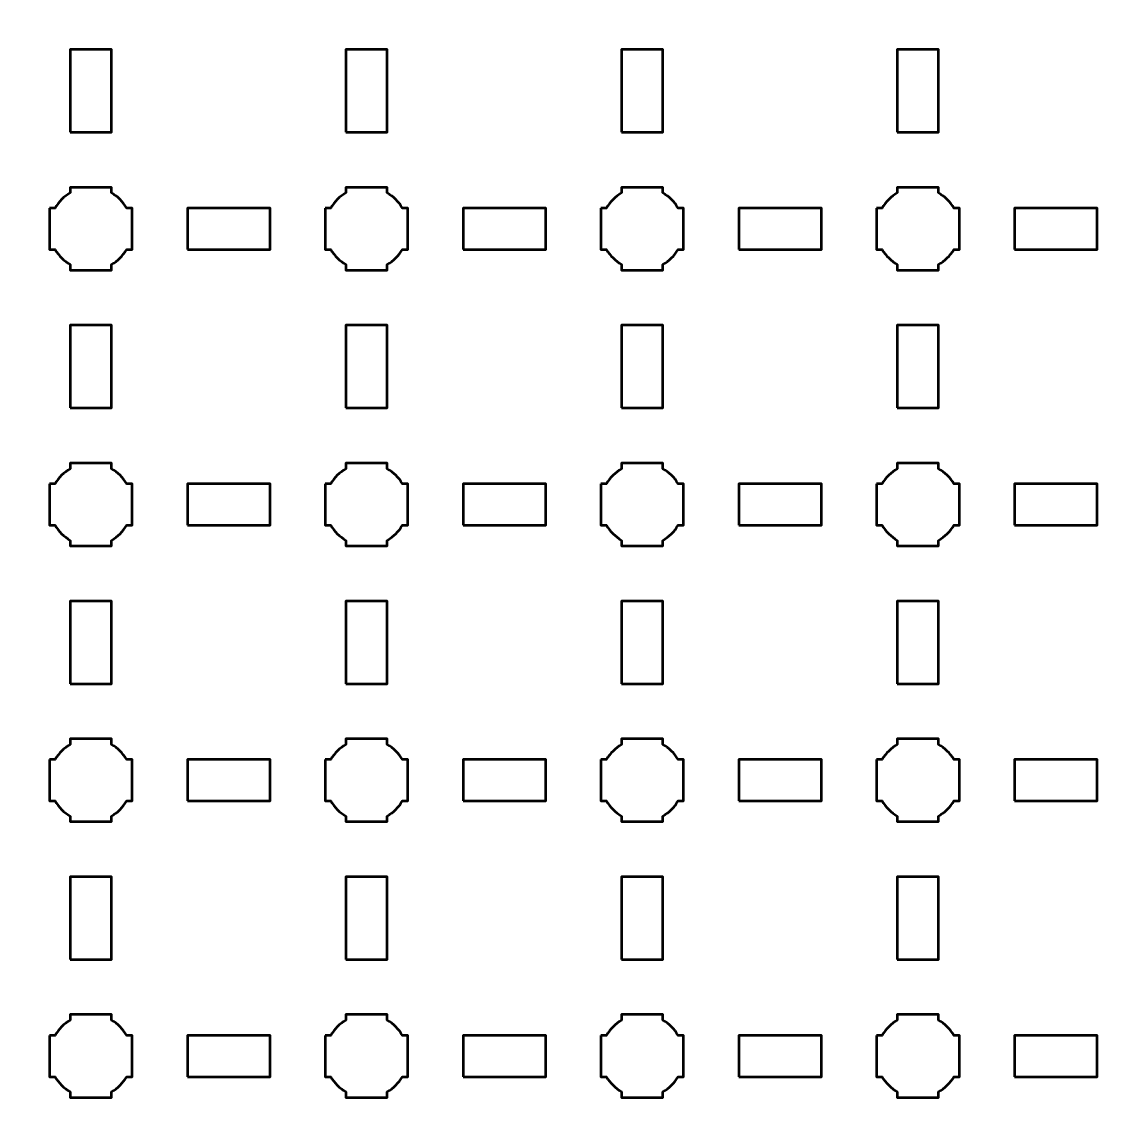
# Model space of a CAD drawing. Header units: centimetres. Extents: x -40.1 to 19.1, y -44.5 to 14.8.
# Drawn here: x 4 to 11.95, y -22.3 to -14.35 of the extents above; entities that cross this region are included whole.
import ezdxf

# ---------------------------------------------------------------- set-up
doc = ezdxf.new("R2010")
doc.units = ezdxf.units.CM
doc.header["$MEASUREMENT"] = 0
doc.layers.add('Layer 1', color=7, linetype='Continuous')

msp = doc.modelspace()

# ---------------------------------------------------------------- linework, layer by layer
at = {"layer": 'Layer 1', "lineweight": 53}
for points in [[(4.35, -15.15), (4.65, -15.15), (4.65, -14.55), (4.35, -14.55), (4.35, -15.15)], [(6.35, -15.15), (6.65, -15.15), (6.65, -14.55), (6.35, -14.55), (6.35, -15.15)], [(8.35, -15.15), (8.65, -15.15), (8.65, -14.55), (8.35, -14.55), (8.35, -15.15)], [(10.35, -15.15), (10.65, -15.15), (10.65, -14.55), (10.35, -14.55), (10.35, -15.15)], [(5.2, -16), (5.8, -16), (5.8, -15.7), (5.2, -15.7), (5.2, -16)], [(7.2, -16), (7.8, -16), (7.8, -15.7), (7.2, -15.7), (7.2, -16)], [(9.2, -16), (9.8, -16), (9.8, -15.7), (9.2, -15.7), (9.2, -16)], [(11.2, -16), (11.8, -16), (11.8, -15.7), (11.2, -15.7), (11.2, -16)], [(4.35, -17.15), (4.65, -17.15), (4.65, -16.55), (4.35, -16.55), (4.35, -17.15)], [(6.35, -17.15), (6.65, -17.15), (6.65, -16.55), (6.35, -16.55), (6.35, -17.15)], [(8.35, -17.15), (8.65, -17.15), (8.65, -16.55), (8.35, -16.55), (8.35, -17.15)], [(10.35, -17.15), (10.65, -17.15), (10.65, -16.55), (10.35, -16.55), (10.35, -17.15)], [(5.2, -18), (5.8, -18), (5.8, -17.7), (5.2, -17.7), (5.2, -18)], [(7.2, -18), (7.8, -18), (7.8, -17.7), (7.2, -17.7), (7.2, -18)], [(9.2, -18), (9.8, -18), (9.8, -17.7), (9.2, -17.7), (9.2, -18)], [(11.2, -18), (11.8, -18), (11.8, -17.7), (11.2, -17.7), (11.2, -18)], [(4.35, -19.15), (4.65, -19.15), (4.65, -18.55), (4.35, -18.55), (4.35, -19.15)], [(6.35, -19.15), (6.65, -19.15), (6.65, -18.55), (6.35, -18.55), (6.35, -19.15)], [(8.35, -19.15), (8.65, -19.15), (8.65, -18.55), (8.35, -18.55), (8.35, -19.15)], [(10.35, -19.15), (10.65, -19.15), (10.65, -18.55), (10.35, -18.55), (10.35, -19.15)], [(5.2, -20), (5.8, -20), (5.8, -19.7), (5.2, -19.7), (5.2, -20)], [(7.2, -20), (7.8, -20), (7.8, -19.7), (7.2, -19.7), (7.2, -20)], [(9.2, -20), (9.8, -20), (9.8, -19.7), (9.2, -19.7), (9.2, -20)], [(11.2, -20), (11.8, -20), (11.8, -19.7), (11.2, -19.7), (11.2, -20)], [(4.35, -21.15), (4.65, -21.15), (4.65, -20.55), (4.35, -20.55), (4.35, -21.15)], [(6.35, -21.15), (6.65, -21.15), (6.65, -20.55), (6.35, -20.55), (6.35, -21.15)], [(8.35, -21.15), (8.65, -21.15), (8.65, -20.55), (8.35, -20.55), (8.35, -21.15)], [(10.35, -21.15), (10.65, -21.15), (10.65, -20.55), (10.35, -20.55), (10.35, -21.15)], [(5.2, -22), (5.8, -22), (5.8, -21.7), (5.2, -21.7), (5.2, -22)], [(7.2, -22), (7.8, -22), (7.8, -21.7), (7.2, -21.7), (7.2, -22)], [(9.2, -22), (9.8, -22), (9.8, -21.7), (9.2, -21.7), (9.2, -22)], [(11.2, -22), (11.8, -22), (11.8, -21.7), (11.2, -21.7), (11.2, -22)]]:
    msp.add_lwpolyline(points, close=True, dxfattribs=at)
for points, knots in [([(-40.15, -44), (-40.15, -44), (-40.15, 14.3), (-40.15, 14.3), (-40.15, 14.3), (-40.15, 14.57609), (-39.92609, 14.8), (-39.65, 14.8), (-39.65, 14.8), (-39.65, 14.8), (18.65, 14.8), (18.65, 14.8), (18.65, 14.8), (18.92609, 14.8), (19.15, 14.57609), (19.15, 14.3), (19.15, 14.3), (19.15, 14.3), (19.15, -44), (19.15, -44), (19.15, -44), (19.15, -44.27609), (18.92609, -44.5), (18.65, -44.5), (18.65, -44.5), (18.65, -44.5), (-39.65, -44.5), (-39.65, -44.5), (-39.65, -44.5), (-39.92609, -44.5), (-40.15, -44.27609), (-40.15, -44)], [0, 0, 0, 0, 0.125, 0.125, 0.125, 0.125, 0.25, 0.25, 0.25, 0.25, 0.375, 0.375, 0.375, 0.375, 0.5, 0.5, 0.5, 0.5, 0.625, 0.625, 0.625, 0.625, 0.75, 0.75, 0.75, 0.75, 0.875, 0.875, 0.875, 0.875, 1, 1, 1, 1]), ([(4.2, -15.7), (4.2, -15.7), (4.24015, -15.7), (4.24015, -15.7), (4.24015, -15.7), (4.2665, -15.65447), (4.30447, -15.6165), (4.35, -15.59015), (4.35, -15.59015), (4.35, -15.59015), (4.35, -15.55), (4.35, -15.55), (4.35, -15.55), (4.35, -15.55), (4.5, -15.55), (4.5, -15.55), (4.5, -15.55), (4.5, -15.55), (4.65, -15.55), (4.65, -15.55), (4.65, -15.55), (4.65, -15.55), (4.65, -15.59015), (4.65, -15.59015), (4.65, -15.59015), (4.69553, -15.6165), (4.7335, -15.65447), (4.75985, -15.7), (4.75985, -15.7), (4.75985, -15.7), (4.8, -15.7), (4.8, -15.7), (4.8, -15.7), (4.8, -15.7), (4.8, -15.85), (4.8, -15.85), (4.8, -15.85), (4.8, -15.85), (4.8, -16), (4.8, -16), (4.8, -16), (4.8, -16), (4.75985, -16), (4.75985, -16), (4.75985, -16), (4.7335, -16.04553), (4.69553, -16.0835), (4.65, -16.10985), (4.65, -16.10985), (4.65, -16.10985), (4.65, -16.15), (4.65, -16.15), (4.65, -16.15), (4.65, -16.15), (4.5, -16.15), (4.5, -16.15), (4.5, -16.15), (4.5, -16.15), (4.35, -16.15), (4.35, -16.15), (4.35, -16.15), (4.35, -16.15), (4.35, -16.10985), (4.35, -16.10985), (4.35, -16.10985), (4.30447, -16.0835), (4.2665, -16.04553), (4.24015, -16), (4.24015, -16), (4.24015, -16), (4.2, -16), (4.2, -16), (4.2, -16), (4.2, -16), (4.2, -15.85), (4.2, -15.85), (4.2, -15.85), (4.2, -15.85), (4.2, -15.7), (4.2, -15.7)], [0, 0, 0, 0, 0.05, 0.05, 0.05, 0.05, 0.1, 0.1, 0.1, 0.1, 0.15, 0.15, 0.15, 0.15, 0.2, 0.2, 0.2, 0.2, 0.25, 0.25, 0.25, 0.25, 0.3, 0.3, 0.3, 0.3, 0.35, 0.35, 0.35, 0.35, 0.4, 0.4, 0.4, 0.4, 0.45, 0.45, 0.45, 0.45, 0.5, 0.5, 0.5, 0.5, 0.55, 0.55, 0.55, 0.55, 0.6, 0.6, 0.6, 0.6, 0.65, 0.65, 0.65, 0.65, 0.7, 0.7, 0.7, 0.7, 0.75, 0.75, 0.75, 0.75, 0.8, 0.8, 0.8, 0.8, 0.85, 0.85, 0.85, 0.85, 0.9, 0.9, 0.9, 0.9, 0.95, 0.95, 0.95, 0.95, 1, 1, 1, 1]), ([(6.2, -15.7), (6.2, -15.7), (6.24015, -15.7), (6.24015, -15.7), (6.24015, -15.7), (6.2665, -15.65447), (6.30447, -15.6165), (6.35, -15.59015), (6.35, -15.59015), (6.35, -15.59015), (6.35, -15.55), (6.35, -15.55), (6.35, -15.55), (6.35, -15.55), (6.5, -15.55), (6.5, -15.55), (6.5, -15.55), (6.5, -15.55), (6.65, -15.55), (6.65, -15.55), (6.65, -15.55), (6.65, -15.55), (6.65, -15.59015), (6.65, -15.59015), (6.65, -15.59015), (6.69553, -15.6165), (6.7335, -15.65447), (6.75985, -15.7), (6.75985, -15.7), (6.75985, -15.7), (6.8, -15.7), (6.8, -15.7), (6.8, -15.7), (6.8, -15.7), (6.8, -15.85), (6.8, -15.85), (6.8, -15.85), (6.8, -15.85), (6.8, -16), (6.8, -16), (6.8, -16), (6.8, -16), (6.75985, -16), (6.75985, -16), (6.75985, -16), (6.7335, -16.04553), (6.69553, -16.0835), (6.65, -16.10985), (6.65, -16.10985), (6.65, -16.10985), (6.65, -16.15), (6.65, -16.15), (6.65, -16.15), (6.65, -16.15), (6.5, -16.15), (6.5, -16.15), (6.5, -16.15), (6.5, -16.15), (6.35, -16.15), (6.35, -16.15), (6.35, -16.15), (6.35, -16.15), (6.35, -16.10985), (6.35, -16.10985), (6.35, -16.10985), (6.30447, -16.0835), (6.2665, -16.04553), (6.24015, -16), (6.24015, -16), (6.24015, -16), (6.2, -16), (6.2, -16), (6.2, -16), (6.2, -16), (6.2, -15.85), (6.2, -15.85), (6.2, -15.85), (6.2, -15.85), (6.2, -15.7), (6.2, -15.7)], [0, 0, 0, 0, 0.05, 0.05, 0.05, 0.05, 0.1, 0.1, 0.1, 0.1, 0.15, 0.15, 0.15, 0.15, 0.2, 0.2, 0.2, 0.2, 0.25, 0.25, 0.25, 0.25, 0.3, 0.3, 0.3, 0.3, 0.35, 0.35, 0.35, 0.35, 0.4, 0.4, 0.4, 0.4, 0.45, 0.45, 0.45, 0.45, 0.5, 0.5, 0.5, 0.5, 0.55, 0.55, 0.55, 0.55, 0.6, 0.6, 0.6, 0.6, 0.65, 0.65, 0.65, 0.65, 0.7, 0.7, 0.7, 0.7, 0.75, 0.75, 0.75, 0.75, 0.8, 0.8, 0.8, 0.8, 0.85, 0.85, 0.85, 0.85, 0.9, 0.9, 0.9, 0.9, 0.95, 0.95, 0.95, 0.95, 1, 1, 1, 1]), ([(8.2, -15.7), (8.2, -15.7), (8.24015, -15.7), (8.24015, -15.7), (8.24015, -15.7), (8.2665, -15.65447), (8.30447, -15.6165), (8.35, -15.59015), (8.35, -15.59015), (8.35, -15.59015), (8.35, -15.55), (8.35, -15.55), (8.35, -15.55), (8.35, -15.55), (8.5, -15.55), (8.5, -15.55), (8.5, -15.55), (8.5, -15.55), (8.65, -15.55), (8.65, -15.55), (8.65, -15.55), (8.65, -15.55), (8.65, -15.59015), (8.65, -15.59015), (8.65, -15.59015), (8.69553, -15.6165), (8.7335, -15.65447), (8.75985, -15.7), (8.75985, -15.7), (8.75985, -15.7), (8.8, -15.7), (8.8, -15.7), (8.8, -15.7), (8.8, -15.7), (8.8, -15.85), (8.8, -15.85), (8.8, -15.85), (8.8, -15.85), (8.8, -16), (8.8, -16), (8.8, -16), (8.8, -16), (8.75985, -16), (8.75985, -16), (8.75985, -16), (8.7335, -16.04553), (8.69553, -16.0835), (8.65, -16.10985), (8.65, -16.10985), (8.65, -16.10985), (8.65, -16.15), (8.65, -16.15), (8.65, -16.15), (8.65, -16.15), (8.5, -16.15), (8.5, -16.15), (8.5, -16.15), (8.5, -16.15), (8.35, -16.15), (8.35, -16.15), (8.35, -16.15), (8.35, -16.15), (8.35, -16.10985), (8.35, -16.10985), (8.35, -16.10985), (8.30447, -16.0835), (8.2665, -16.04553), (8.24015, -16), (8.24015, -16), (8.24015, -16), (8.2, -16), (8.2, -16), (8.2, -16), (8.2, -16), (8.2, -15.85), (8.2, -15.85), (8.2, -15.85), (8.2, -15.85), (8.2, -15.7), (8.2, -15.7)], [0, 0, 0, 0, 0.05, 0.05, 0.05, 0.05, 0.1, 0.1, 0.1, 0.1, 0.15, 0.15, 0.15, 0.15, 0.2, 0.2, 0.2, 0.2, 0.25, 0.25, 0.25, 0.25, 0.3, 0.3, 0.3, 0.3, 0.35, 0.35, 0.35, 0.35, 0.4, 0.4, 0.4, 0.4, 0.45, 0.45, 0.45, 0.45, 0.5, 0.5, 0.5, 0.5, 0.55, 0.55, 0.55, 0.55, 0.6, 0.6, 0.6, 0.6, 0.65, 0.65, 0.65, 0.65, 0.7, 0.7, 0.7, 0.7, 0.75, 0.75, 0.75, 0.75, 0.8, 0.8, 0.8, 0.8, 0.85, 0.85, 0.85, 0.85, 0.9, 0.9, 0.9, 0.9, 0.95, 0.95, 0.95, 0.95, 1, 1, 1, 1]), ([(10.2, -15.7), (10.2, -15.7), (10.24015, -15.7), (10.24015, -15.7), (10.24015, -15.7), (10.2665, -15.65447), (10.30447, -15.6165), (10.35, -15.59015), (10.35, -15.59015), (10.35, -15.59015), (10.35, -15.55), (10.35, -15.55), (10.35, -15.55), (10.35, -15.55), (10.5, -15.55), (10.5, -15.55), (10.5, -15.55), (10.5, -15.55), (10.65, -15.55), (10.65, -15.55), (10.65, -15.55), (10.65, -15.55), (10.65, -15.59015), (10.65, -15.59015), (10.65, -15.59015), (10.69553, -15.6165), (10.7335, -15.65447), (10.75985, -15.7), (10.75985, -15.7), (10.75985, -15.7), (10.8, -15.7), (10.8, -15.7), (10.8, -15.7), (10.8, -15.7), (10.8, -15.85), (10.8, -15.85), (10.8, -15.85), (10.8, -15.85), (10.8, -16), (10.8, -16), (10.8, -16), (10.8, -16), (10.75985, -16), (10.75985, -16), (10.75985, -16), (10.7335, -16.04553), (10.69553, -16.0835), (10.65, -16.10985), (10.65, -16.10985), (10.65, -16.10985), (10.65, -16.15), (10.65, -16.15), (10.65, -16.15), (10.65, -16.15), (10.5, -16.15), (10.5, -16.15), (10.5, -16.15), (10.5, -16.15), (10.35, -16.15), (10.35, -16.15), (10.35, -16.15), (10.35, -16.15), (10.35, -16.10985), (10.35, -16.10985), (10.35, -16.10985), (10.30447, -16.0835), (10.2665, -16.04553), (10.24015, -16), (10.24015, -16), (10.24015, -16), (10.2, -16), (10.2, -16), (10.2, -16), (10.2, -16), (10.2, -15.85), (10.2, -15.85), (10.2, -15.85), (10.2, -15.85), (10.2, -15.7), (10.2, -15.7)], [0, 0, 0, 0, 0.05, 0.05, 0.05, 0.05, 0.1, 0.1, 0.1, 0.1, 0.15, 0.15, 0.15, 0.15, 0.2, 0.2, 0.2, 0.2, 0.25, 0.25, 0.25, 0.25, 0.3, 0.3, 0.3, 0.3, 0.35, 0.35, 0.35, 0.35, 0.4, 0.4, 0.4, 0.4, 0.45, 0.45, 0.45, 0.45, 0.5, 0.5, 0.5, 0.5, 0.55, 0.55, 0.55, 0.55, 0.6, 0.6, 0.6, 0.6, 0.65, 0.65, 0.65, 0.65, 0.7, 0.7, 0.7, 0.7, 0.75, 0.75, 0.75, 0.75, 0.8, 0.8, 0.8, 0.8, 0.85, 0.85, 0.85, 0.85, 0.9, 0.9, 0.9, 0.9, 0.95, 0.95, 0.95, 0.95, 1, 1, 1, 1]), ([(4.2, -17.7), (4.2, -17.7), (4.24015, -17.7), (4.24015, -17.7), (4.24015, -17.7), (4.2665, -17.65447), (4.30447, -17.6165), (4.35, -17.59015), (4.35, -17.59015), (4.35, -17.59015), (4.35, -17.55), (4.35, -17.55), (4.35, -17.55), (4.35, -17.55), (4.5, -17.55), (4.5, -17.55), (4.5, -17.55), (4.5, -17.55), (4.65, -17.55), (4.65, -17.55), (4.65, -17.55), (4.65, -17.55), (4.65, -17.59015), (4.65, -17.59015), (4.65, -17.59015), (4.69553, -17.6165), (4.7335, -17.65447), (4.75985, -17.7), (4.75985, -17.7), (4.75985, -17.7), (4.8, -17.7), (4.8, -17.7), (4.8, -17.7), (4.8, -17.7), (4.8, -17.85), (4.8, -17.85), (4.8, -17.85), (4.8, -17.85), (4.8, -18), (4.8, -18), (4.8, -18), (4.8, -18), (4.75985, -18), (4.75985, -18), (4.75985, -18), (4.7335, -18.04553), (4.69553, -18.0835), (4.65, -18.10985), (4.65, -18.10985), (4.65, -18.10985), (4.65, -18.15), (4.65, -18.15), (4.65, -18.15), (4.65, -18.15), (4.5, -18.15), (4.5, -18.15), (4.5, -18.15), (4.5, -18.15), (4.35, -18.15), (4.35, -18.15), (4.35, -18.15), (4.35, -18.15), (4.35, -18.10985), (4.35, -18.10985), (4.35, -18.10985), (4.30447, -18.0835), (4.2665, -18.04553), (4.24015, -18), (4.24015, -18), (4.24015, -18), (4.2, -18), (4.2, -18), (4.2, -18), (4.2, -18), (4.2, -17.85), (4.2, -17.85), (4.2, -17.85), (4.2, -17.85), (4.2, -17.7), (4.2, -17.7)], [0, 0, 0, 0, 0.05, 0.05, 0.05, 0.05, 0.1, 0.1, 0.1, 0.1, 0.15, 0.15, 0.15, 0.15, 0.2, 0.2, 0.2, 0.2, 0.25, 0.25, 0.25, 0.25, 0.3, 0.3, 0.3, 0.3, 0.35, 0.35, 0.35, 0.35, 0.4, 0.4, 0.4, 0.4, 0.45, 0.45, 0.45, 0.45, 0.5, 0.5, 0.5, 0.5, 0.55, 0.55, 0.55, 0.55, 0.6, 0.6, 0.6, 0.6, 0.65, 0.65, 0.65, 0.65, 0.7, 0.7, 0.7, 0.7, 0.75, 0.75, 0.75, 0.75, 0.8, 0.8, 0.8, 0.8, 0.85, 0.85, 0.85, 0.85, 0.9, 0.9, 0.9, 0.9, 0.95, 0.95, 0.95, 0.95, 1, 1, 1, 1]), ([(6.2, -17.7), (6.2, -17.7), (6.24015, -17.7), (6.24015, -17.7), (6.24015, -17.7), (6.2665, -17.65447), (6.30447, -17.6165), (6.35, -17.59015), (6.35, -17.59015), (6.35, -17.59015), (6.35, -17.55), (6.35, -17.55), (6.35, -17.55), (6.35, -17.55), (6.5, -17.55), (6.5, -17.55), (6.5, -17.55), (6.5, -17.55), (6.65, -17.55), (6.65, -17.55), (6.65, -17.55), (6.65, -17.55), (6.65, -17.59015), (6.65, -17.59015), (6.65, -17.59015), (6.69553, -17.6165), (6.7335, -17.65447), (6.75985, -17.7), (6.75985, -17.7), (6.75985, -17.7), (6.8, -17.7), (6.8, -17.7), (6.8, -17.7), (6.8, -17.7), (6.8, -17.85), (6.8, -17.85), (6.8, -17.85), (6.8, -17.85), (6.8, -18), (6.8, -18), (6.8, -18), (6.8, -18), (6.75985, -18), (6.75985, -18), (6.75985, -18), (6.7335, -18.04553), (6.69553, -18.0835), (6.65, -18.10985), (6.65, -18.10985), (6.65, -18.10985), (6.65, -18.15), (6.65, -18.15), (6.65, -18.15), (6.65, -18.15), (6.5, -18.15), (6.5, -18.15), (6.5, -18.15), (6.5, -18.15), (6.35, -18.15), (6.35, -18.15), (6.35, -18.15), (6.35, -18.15), (6.35, -18.10985), (6.35, -18.10985), (6.35, -18.10985), (6.30447, -18.0835), (6.2665, -18.04553), (6.24015, -18), (6.24015, -18), (6.24015, -18), (6.2, -18), (6.2, -18), (6.2, -18), (6.2, -18), (6.2, -17.85), (6.2, -17.85), (6.2, -17.85), (6.2, -17.85), (6.2, -17.7), (6.2, -17.7)], [0, 0, 0, 0, 0.05, 0.05, 0.05, 0.05, 0.1, 0.1, 0.1, 0.1, 0.15, 0.15, 0.15, 0.15, 0.2, 0.2, 0.2, 0.2, 0.25, 0.25, 0.25, 0.25, 0.3, 0.3, 0.3, 0.3, 0.35, 0.35, 0.35, 0.35, 0.4, 0.4, 0.4, 0.4, 0.45, 0.45, 0.45, 0.45, 0.5, 0.5, 0.5, 0.5, 0.55, 0.55, 0.55, 0.55, 0.6, 0.6, 0.6, 0.6, 0.65, 0.65, 0.65, 0.65, 0.7, 0.7, 0.7, 0.7, 0.75, 0.75, 0.75, 0.75, 0.8, 0.8, 0.8, 0.8, 0.85, 0.85, 0.85, 0.85, 0.9, 0.9, 0.9, 0.9, 0.95, 0.95, 0.95, 0.95, 1, 1, 1, 1]), ([(8.2, -17.7), (8.2, -17.7), (8.24015, -17.7), (8.24015, -17.7), (8.24015, -17.7), (8.2665, -17.65447), (8.30447, -17.6165), (8.35, -17.59015), (8.35, -17.59015), (8.35, -17.59015), (8.35, -17.55), (8.35, -17.55), (8.35, -17.55), (8.35, -17.55), (8.5, -17.55), (8.5, -17.55), (8.5, -17.55), (8.5, -17.55), (8.65, -17.55), (8.65, -17.55), (8.65, -17.55), (8.65, -17.55), (8.65, -17.59015), (8.65, -17.59015), (8.65, -17.59015), (8.69553, -17.6165), (8.7335, -17.65447), (8.75985, -17.7), (8.75985, -17.7), (8.75985, -17.7), (8.8, -17.7), (8.8, -17.7), (8.8, -17.7), (8.8, -17.7), (8.8, -17.85), (8.8, -17.85), (8.8, -17.85), (8.8, -17.85), (8.8, -18), (8.8, -18), (8.8, -18), (8.8, -18), (8.75985, -18), (8.75985, -18), (8.75985, -18), (8.7335, -18.04553), (8.69553, -18.0835), (8.65, -18.10985), (8.65, -18.10985), (8.65, -18.10985), (8.65, -18.15), (8.65, -18.15), (8.65, -18.15), (8.65, -18.15), (8.5, -18.15), (8.5, -18.15), (8.5, -18.15), (8.5, -18.15), (8.35, -18.15), (8.35, -18.15), (8.35, -18.15), (8.35, -18.15), (8.35, -18.10985), (8.35, -18.10985), (8.35, -18.10985), (8.30447, -18.0835), (8.2665, -18.04553), (8.24015, -18), (8.24015, -18), (8.24015, -18), (8.2, -18), (8.2, -18), (8.2, -18), (8.2, -18), (8.2, -17.85), (8.2, -17.85), (8.2, -17.85), (8.2, -17.85), (8.2, -17.7), (8.2, -17.7)], [0, 0, 0, 0, 0.05, 0.05, 0.05, 0.05, 0.1, 0.1, 0.1, 0.1, 0.15, 0.15, 0.15, 0.15, 0.2, 0.2, 0.2, 0.2, 0.25, 0.25, 0.25, 0.25, 0.3, 0.3, 0.3, 0.3, 0.35, 0.35, 0.35, 0.35, 0.4, 0.4, 0.4, 0.4, 0.45, 0.45, 0.45, 0.45, 0.5, 0.5, 0.5, 0.5, 0.55, 0.55, 0.55, 0.55, 0.6, 0.6, 0.6, 0.6, 0.65, 0.65, 0.65, 0.65, 0.7, 0.7, 0.7, 0.7, 0.75, 0.75, 0.75, 0.75, 0.8, 0.8, 0.8, 0.8, 0.85, 0.85, 0.85, 0.85, 0.9, 0.9, 0.9, 0.9, 0.95, 0.95, 0.95, 0.95, 1, 1, 1, 1]), ([(10.2, -17.7), (10.2, -17.7), (10.24015, -17.7), (10.24015, -17.7), (10.24015, -17.7), (10.2665, -17.65447), (10.30447, -17.6165), (10.35, -17.59015), (10.35, -17.59015), (10.35, -17.59015), (10.35, -17.55), (10.35, -17.55), (10.35, -17.55), (10.35, -17.55), (10.5, -17.55), (10.5, -17.55), (10.5, -17.55), (10.5, -17.55), (10.65, -17.55), (10.65, -17.55), (10.65, -17.55), (10.65, -17.55), (10.65, -17.59015), (10.65, -17.59015), (10.65, -17.59015), (10.69553, -17.6165), (10.7335, -17.65447), (10.75985, -17.7), (10.75985, -17.7), (10.75985, -17.7), (10.8, -17.7), (10.8, -17.7), (10.8, -17.7), (10.8, -17.7), (10.8, -17.85), (10.8, -17.85), (10.8, -17.85), (10.8, -17.85), (10.8, -18), (10.8, -18), (10.8, -18), (10.8, -18), (10.75985, -18), (10.75985, -18), (10.75985, -18), (10.7335, -18.04553), (10.69553, -18.0835), (10.65, -18.10985), (10.65, -18.10985), (10.65, -18.10985), (10.65, -18.15), (10.65, -18.15), (10.65, -18.15), (10.65, -18.15), (10.5, -18.15), (10.5, -18.15), (10.5, -18.15), (10.5, -18.15), (10.35, -18.15), (10.35, -18.15), (10.35, -18.15), (10.35, -18.15), (10.35, -18.10985), (10.35, -18.10985), (10.35, -18.10985), (10.30447, -18.0835), (10.2665, -18.04553), (10.24015, -18), (10.24015, -18), (10.24015, -18), (10.2, -18), (10.2, -18), (10.2, -18), (10.2, -18), (10.2, -17.85), (10.2, -17.85), (10.2, -17.85), (10.2, -17.85), (10.2, -17.7), (10.2, -17.7)], [0, 0, 0, 0, 0.05, 0.05, 0.05, 0.05, 0.1, 0.1, 0.1, 0.1, 0.15, 0.15, 0.15, 0.15, 0.2, 0.2, 0.2, 0.2, 0.25, 0.25, 0.25, 0.25, 0.3, 0.3, 0.3, 0.3, 0.35, 0.35, 0.35, 0.35, 0.4, 0.4, 0.4, 0.4, 0.45, 0.45, 0.45, 0.45, 0.5, 0.5, 0.5, 0.5, 0.55, 0.55, 0.55, 0.55, 0.6, 0.6, 0.6, 0.6, 0.65, 0.65, 0.65, 0.65, 0.7, 0.7, 0.7, 0.7, 0.75, 0.75, 0.75, 0.75, 0.8, 0.8, 0.8, 0.8, 0.85, 0.85, 0.85, 0.85, 0.9, 0.9, 0.9, 0.9, 0.95, 0.95, 0.95, 0.95, 1, 1, 1, 1]), ([(4.2, -19.7), (4.2, -19.7), (4.24015, -19.7), (4.24015, -19.7), (4.24015, -19.7), (4.2665, -19.65447), (4.30447, -19.6165), (4.35, -19.59015), (4.35, -19.59015), (4.35, -19.59015), (4.35, -19.55), (4.35, -19.55), (4.35, -19.55), (4.35, -19.55), (4.5, -19.55), (4.5, -19.55), (4.5, -19.55), (4.5, -19.55), (4.65, -19.55), (4.65, -19.55), (4.65, -19.55), (4.65, -19.55), (4.65, -19.59015), (4.65, -19.59015), (4.65, -19.59015), (4.69553, -19.6165), (4.7335, -19.65447), (4.75985, -19.7), (4.75985, -19.7), (4.75985, -19.7), (4.8, -19.7), (4.8, -19.7), (4.8, -19.7), (4.8, -19.7), (4.8, -19.85), (4.8, -19.85), (4.8, -19.85), (4.8, -19.85), (4.8, -20), (4.8, -20), (4.8, -20), (4.8, -20), (4.75985, -20), (4.75985, -20), (4.75985, -20), (4.7335, -20.04553), (4.69553, -20.0835), (4.65, -20.10985), (4.65, -20.10985), (4.65, -20.10985), (4.65, -20.15), (4.65, -20.15), (4.65, -20.15), (4.65, -20.15), (4.5, -20.15), (4.5, -20.15), (4.5, -20.15), (4.5, -20.15), (4.35, -20.15), (4.35, -20.15), (4.35, -20.15), (4.35, -20.15), (4.35, -20.10985), (4.35, -20.10985), (4.35, -20.10985), (4.30447, -20.0835), (4.2665, -20.04553), (4.24015, -20), (4.24015, -20), (4.24015, -20), (4.2, -20), (4.2, -20), (4.2, -20), (4.2, -20), (4.2, -19.85), (4.2, -19.85), (4.2, -19.85), (4.2, -19.85), (4.2, -19.7), (4.2, -19.7)], [0, 0, 0, 0, 0.05, 0.05, 0.05, 0.05, 0.1, 0.1, 0.1, 0.1, 0.15, 0.15, 0.15, 0.15, 0.2, 0.2, 0.2, 0.2, 0.25, 0.25, 0.25, 0.25, 0.3, 0.3, 0.3, 0.3, 0.35, 0.35, 0.35, 0.35, 0.4, 0.4, 0.4, 0.4, 0.45, 0.45, 0.45, 0.45, 0.5, 0.5, 0.5, 0.5, 0.55, 0.55, 0.55, 0.55, 0.6, 0.6, 0.6, 0.6, 0.65, 0.65, 0.65, 0.65, 0.7, 0.7, 0.7, 0.7, 0.75, 0.75, 0.75, 0.75, 0.8, 0.8, 0.8, 0.8, 0.85, 0.85, 0.85, 0.85, 0.9, 0.9, 0.9, 0.9, 0.95, 0.95, 0.95, 0.95, 1, 1, 1, 1]), ([(6.2, -19.7), (6.2, -19.7), (6.24015, -19.7), (6.24015, -19.7), (6.24015, -19.7), (6.2665, -19.65447), (6.30447, -19.6165), (6.35, -19.59015), (6.35, -19.59015), (6.35, -19.59015), (6.35, -19.55), (6.35, -19.55), (6.35, -19.55), (6.35, -19.55), (6.5, -19.55), (6.5, -19.55), (6.5, -19.55), (6.5, -19.55), (6.65, -19.55), (6.65, -19.55), (6.65, -19.55), (6.65, -19.55), (6.65, -19.59015), (6.65, -19.59015), (6.65, -19.59015), (6.69553, -19.6165), (6.7335, -19.65447), (6.75985, -19.7), (6.75985, -19.7), (6.75985, -19.7), (6.8, -19.7), (6.8, -19.7), (6.8, -19.7), (6.8, -19.7), (6.8, -19.85), (6.8, -19.85), (6.8, -19.85), (6.8, -19.85), (6.8, -20), (6.8, -20), (6.8, -20), (6.8, -20), (6.75985, -20), (6.75985, -20), (6.75985, -20), (6.7335, -20.04553), (6.69553, -20.0835), (6.65, -20.10985), (6.65, -20.10985), (6.65, -20.10985), (6.65, -20.15), (6.65, -20.15), (6.65, -20.15), (6.65, -20.15), (6.5, -20.15), (6.5, -20.15), (6.5, -20.15), (6.5, -20.15), (6.35, -20.15), (6.35, -20.15), (6.35, -20.15), (6.35, -20.15), (6.35, -20.10985), (6.35, -20.10985), (6.35, -20.10985), (6.30447, -20.0835), (6.2665, -20.04553), (6.24015, -20), (6.24015, -20), (6.24015, -20), (6.2, -20), (6.2, -20), (6.2, -20), (6.2, -20), (6.2, -19.85), (6.2, -19.85), (6.2, -19.85), (6.2, -19.85), (6.2, -19.7), (6.2, -19.7)], [0, 0, 0, 0, 0.05, 0.05, 0.05, 0.05, 0.1, 0.1, 0.1, 0.1, 0.15, 0.15, 0.15, 0.15, 0.2, 0.2, 0.2, 0.2, 0.25, 0.25, 0.25, 0.25, 0.3, 0.3, 0.3, 0.3, 0.35, 0.35, 0.35, 0.35, 0.4, 0.4, 0.4, 0.4, 0.45, 0.45, 0.45, 0.45, 0.5, 0.5, 0.5, 0.5, 0.55, 0.55, 0.55, 0.55, 0.6, 0.6, 0.6, 0.6, 0.65, 0.65, 0.65, 0.65, 0.7, 0.7, 0.7, 0.7, 0.75, 0.75, 0.75, 0.75, 0.8, 0.8, 0.8, 0.8, 0.85, 0.85, 0.85, 0.85, 0.9, 0.9, 0.9, 0.9, 0.95, 0.95, 0.95, 0.95, 1, 1, 1, 1]), ([(8.2, -19.7), (8.2, -19.7), (8.24015, -19.7), (8.24015, -19.7), (8.24015, -19.7), (8.2665, -19.65447), (8.30447, -19.6165), (8.35, -19.59015), (8.35, -19.59015), (8.35, -19.59015), (8.35, -19.55), (8.35, -19.55), (8.35, -19.55), (8.35, -19.55), (8.5, -19.55), (8.5, -19.55), (8.5, -19.55), (8.5, -19.55), (8.65, -19.55), (8.65, -19.55), (8.65, -19.55), (8.65, -19.55), (8.65, -19.59015), (8.65, -19.59015), (8.65, -19.59015), (8.69553, -19.6165), (8.7335, -19.65447), (8.75985, -19.7), (8.75985, -19.7), (8.75985, -19.7), (8.8, -19.7), (8.8, -19.7), (8.8, -19.7), (8.8, -19.7), (8.8, -19.85), (8.8, -19.85), (8.8, -19.85), (8.8, -19.85), (8.8, -20), (8.8, -20), (8.8, -20), (8.8, -20), (8.75985, -20), (8.75985, -20), (8.75985, -20), (8.7335, -20.04553), (8.69553, -20.0835), (8.65, -20.10985), (8.65, -20.10985), (8.65, -20.10985), (8.65, -20.15), (8.65, -20.15), (8.65, -20.15), (8.65, -20.15), (8.5, -20.15), (8.5, -20.15), (8.5, -20.15), (8.5, -20.15), (8.35, -20.15), (8.35, -20.15), (8.35, -20.15), (8.35, -20.15), (8.35, -20.10985), (8.35, -20.10985), (8.35, -20.10985), (8.30447, -20.0835), (8.2665, -20.04553), (8.24015, -20), (8.24015, -20), (8.24015, -20), (8.2, -20), (8.2, -20), (8.2, -20), (8.2, -20), (8.2, -19.85), (8.2, -19.85), (8.2, -19.85), (8.2, -19.85), (8.2, -19.7), (8.2, -19.7)], [0, 0, 0, 0, 0.05, 0.05, 0.05, 0.05, 0.1, 0.1, 0.1, 0.1, 0.15, 0.15, 0.15, 0.15, 0.2, 0.2, 0.2, 0.2, 0.25, 0.25, 0.25, 0.25, 0.3, 0.3, 0.3, 0.3, 0.35, 0.35, 0.35, 0.35, 0.4, 0.4, 0.4, 0.4, 0.45, 0.45, 0.45, 0.45, 0.5, 0.5, 0.5, 0.5, 0.55, 0.55, 0.55, 0.55, 0.6, 0.6, 0.6, 0.6, 0.65, 0.65, 0.65, 0.65, 0.7, 0.7, 0.7, 0.7, 0.75, 0.75, 0.75, 0.75, 0.8, 0.8, 0.8, 0.8, 0.85, 0.85, 0.85, 0.85, 0.9, 0.9, 0.9, 0.9, 0.95, 0.95, 0.95, 0.95, 1, 1, 1, 1]), ([(10.2, -19.7), (10.2, -19.7), (10.24015, -19.7), (10.24015, -19.7), (10.24015, -19.7), (10.2665, -19.65447), (10.30447, -19.6165), (10.35, -19.59015), (10.35, -19.59015), (10.35, -19.59015), (10.35, -19.55), (10.35, -19.55), (10.35, -19.55), (10.35, -19.55), (10.5, -19.55), (10.5, -19.55), (10.5, -19.55), (10.5, -19.55), (10.65, -19.55), (10.65, -19.55), (10.65, -19.55), (10.65, -19.55), (10.65, -19.59015), (10.65, -19.59015), (10.65, -19.59015), (10.69553, -19.6165), (10.7335, -19.65447), (10.75985, -19.7), (10.75985, -19.7), (10.75985, -19.7), (10.8, -19.7), (10.8, -19.7), (10.8, -19.7), (10.8, -19.7), (10.8, -19.85), (10.8, -19.85), (10.8, -19.85), (10.8, -19.85), (10.8, -20), (10.8, -20), (10.8, -20), (10.8, -20), (10.75985, -20), (10.75985, -20), (10.75985, -20), (10.7335, -20.04553), (10.69553, -20.0835), (10.65, -20.10985), (10.65, -20.10985), (10.65, -20.10985), (10.65, -20.15), (10.65, -20.15), (10.65, -20.15), (10.65, -20.15), (10.5, -20.15), (10.5, -20.15), (10.5, -20.15), (10.5, -20.15), (10.35, -20.15), (10.35, -20.15), (10.35, -20.15), (10.35, -20.15), (10.35, -20.10985), (10.35, -20.10985), (10.35, -20.10985), (10.30447, -20.0835), (10.2665, -20.04553), (10.24015, -20), (10.24015, -20), (10.24015, -20), (10.2, -20), (10.2, -20), (10.2, -20), (10.2, -20), (10.2, -19.85), (10.2, -19.85), (10.2, -19.85), (10.2, -19.85), (10.2, -19.7), (10.2, -19.7)], [0, 0, 0, 0, 0.05, 0.05, 0.05, 0.05, 0.1, 0.1, 0.1, 0.1, 0.15, 0.15, 0.15, 0.15, 0.2, 0.2, 0.2, 0.2, 0.25, 0.25, 0.25, 0.25, 0.3, 0.3, 0.3, 0.3, 0.35, 0.35, 0.35, 0.35, 0.4, 0.4, 0.4, 0.4, 0.45, 0.45, 0.45, 0.45, 0.5, 0.5, 0.5, 0.5, 0.55, 0.55, 0.55, 0.55, 0.6, 0.6, 0.6, 0.6, 0.65, 0.65, 0.65, 0.65, 0.7, 0.7, 0.7, 0.7, 0.75, 0.75, 0.75, 0.75, 0.8, 0.8, 0.8, 0.8, 0.85, 0.85, 0.85, 0.85, 0.9, 0.9, 0.9, 0.9, 0.95, 0.95, 0.95, 0.95, 1, 1, 1, 1]), ([(4.2, -21.7), (4.2, -21.7), (4.24015, -21.7), (4.24015, -21.7), (4.24015, -21.7), (4.2665, -21.65447), (4.30447, -21.6165), (4.35, -21.59015), (4.35, -21.59015), (4.35, -21.59015), (4.35, -21.55), (4.35, -21.55), (4.35, -21.55), (4.35, -21.55), (4.5, -21.55), (4.5, -21.55), (4.5, -21.55), (4.5, -21.55), (4.65, -21.55), (4.65, -21.55), (4.65, -21.55), (4.65, -21.55), (4.65, -21.59015), (4.65, -21.59015), (4.65, -21.59015), (4.69553, -21.6165), (4.7335, -21.65447), (4.75985, -21.7), (4.75985, -21.7), (4.75985, -21.7), (4.8, -21.7), (4.8, -21.7), (4.8, -21.7), (4.8, -21.7), (4.8, -21.85), (4.8, -21.85), (4.8, -21.85), (4.8, -21.85), (4.8, -22), (4.8, -22), (4.8, -22), (4.8, -22), (4.75985, -22), (4.75985, -22), (4.75985, -22), (4.7335, -22.04553), (4.69553, -22.0835), (4.65, -22.10985), (4.65, -22.10985), (4.65, -22.10985), (4.65, -22.15), (4.65, -22.15), (4.65, -22.15), (4.65, -22.15), (4.5, -22.15), (4.5, -22.15), (4.5, -22.15), (4.5, -22.15), (4.35, -22.15), (4.35, -22.15), (4.35, -22.15), (4.35, -22.15), (4.35, -22.10985), (4.35, -22.10985), (4.35, -22.10985), (4.30447, -22.0835), (4.2665, -22.04553), (4.24015, -22), (4.24015, -22), (4.24015, -22), (4.2, -22), (4.2, -22), (4.2, -22), (4.2, -22), (4.2, -21.85), (4.2, -21.85), (4.2, -21.85), (4.2, -21.85), (4.2, -21.7), (4.2, -21.7)], [0, 0, 0, 0, 0.05, 0.05, 0.05, 0.05, 0.1, 0.1, 0.1, 0.1, 0.15, 0.15, 0.15, 0.15, 0.2, 0.2, 0.2, 0.2, 0.25, 0.25, 0.25, 0.25, 0.3, 0.3, 0.3, 0.3, 0.35, 0.35, 0.35, 0.35, 0.4, 0.4, 0.4, 0.4, 0.45, 0.45, 0.45, 0.45, 0.5, 0.5, 0.5, 0.5, 0.55, 0.55, 0.55, 0.55, 0.6, 0.6, 0.6, 0.6, 0.65, 0.65, 0.65, 0.65, 0.7, 0.7, 0.7, 0.7, 0.75, 0.75, 0.75, 0.75, 0.8, 0.8, 0.8, 0.8, 0.85, 0.85, 0.85, 0.85, 0.9, 0.9, 0.9, 0.9, 0.95, 0.95, 0.95, 0.95, 1, 1, 1, 1]), ([(6.2, -21.7), (6.2, -21.7), (6.24015, -21.7), (6.24015, -21.7), (6.24015, -21.7), (6.2665, -21.65447), (6.30447, -21.6165), (6.35, -21.59015), (6.35, -21.59015), (6.35, -21.59015), (6.35, -21.55), (6.35, -21.55), (6.35, -21.55), (6.35, -21.55), (6.5, -21.55), (6.5, -21.55), (6.5, -21.55), (6.5, -21.55), (6.65, -21.55), (6.65, -21.55), (6.65, -21.55), (6.65, -21.55), (6.65, -21.59015), (6.65, -21.59015), (6.65, -21.59015), (6.69553, -21.6165), (6.7335, -21.65447), (6.75985, -21.7), (6.75985, -21.7), (6.75985, -21.7), (6.8, -21.7), (6.8, -21.7), (6.8, -21.7), (6.8, -21.7), (6.8, -21.85), (6.8, -21.85), (6.8, -21.85), (6.8, -21.85), (6.8, -22), (6.8, -22), (6.8, -22), (6.8, -22), (6.75985, -22), (6.75985, -22), (6.75985, -22), (6.7335, -22.04553), (6.69553, -22.0835), (6.65, -22.10985), (6.65, -22.10985), (6.65, -22.10985), (6.65, -22.15), (6.65, -22.15), (6.65, -22.15), (6.65, -22.15), (6.5, -22.15), (6.5, -22.15), (6.5, -22.15), (6.5, -22.15), (6.35, -22.15), (6.35, -22.15), (6.35, -22.15), (6.35, -22.15), (6.35, -22.10985), (6.35, -22.10985), (6.35, -22.10985), (6.30447, -22.0835), (6.2665, -22.04553), (6.24015, -22), (6.24015, -22), (6.24015, -22), (6.2, -22), (6.2, -22), (6.2, -22), (6.2, -22), (6.2, -21.85), (6.2, -21.85), (6.2, -21.85), (6.2, -21.85), (6.2, -21.7), (6.2, -21.7)], [0, 0, 0, 0, 0.05, 0.05, 0.05, 0.05, 0.1, 0.1, 0.1, 0.1, 0.15, 0.15, 0.15, 0.15, 0.2, 0.2, 0.2, 0.2, 0.25, 0.25, 0.25, 0.25, 0.3, 0.3, 0.3, 0.3, 0.35, 0.35, 0.35, 0.35, 0.4, 0.4, 0.4, 0.4, 0.45, 0.45, 0.45, 0.45, 0.5, 0.5, 0.5, 0.5, 0.55, 0.55, 0.55, 0.55, 0.6, 0.6, 0.6, 0.6, 0.65, 0.65, 0.65, 0.65, 0.7, 0.7, 0.7, 0.7, 0.75, 0.75, 0.75, 0.75, 0.8, 0.8, 0.8, 0.8, 0.85, 0.85, 0.85, 0.85, 0.9, 0.9, 0.9, 0.9, 0.95, 0.95, 0.95, 0.95, 1, 1, 1, 1]), ([(8.2, -21.7), (8.2, -21.7), (8.24015, -21.7), (8.24015, -21.7), (8.24015, -21.7), (8.2665, -21.65447), (8.30447, -21.6165), (8.35, -21.59015), (8.35, -21.59015), (8.35, -21.59015), (8.35, -21.55), (8.35, -21.55), (8.35, -21.55), (8.35, -21.55), (8.5, -21.55), (8.5, -21.55), (8.5, -21.55), (8.5, -21.55), (8.65, -21.55), (8.65, -21.55), (8.65, -21.55), (8.65, -21.55), (8.65, -21.59015), (8.65, -21.59015), (8.65, -21.59015), (8.69553, -21.6165), (8.7335, -21.65447), (8.75985, -21.7), (8.75985, -21.7), (8.75985, -21.7), (8.8, -21.7), (8.8, -21.7), (8.8, -21.7), (8.8, -21.7), (8.8, -21.85), (8.8, -21.85), (8.8, -21.85), (8.8, -21.85), (8.8, -22), (8.8, -22), (8.8, -22), (8.8, -22), (8.75985, -22), (8.75985, -22), (8.75985, -22), (8.7335, -22.04553), (8.69553, -22.0835), (8.65, -22.10985), (8.65, -22.10985), (8.65, -22.10985), (8.65, -22.15), (8.65, -22.15), (8.65, -22.15), (8.65, -22.15), (8.5, -22.15), (8.5, -22.15), (8.5, -22.15), (8.5, -22.15), (8.35, -22.15), (8.35, -22.15), (8.35, -22.15), (8.35, -22.15), (8.35, -22.10985), (8.35, -22.10985), (8.35, -22.10985), (8.30447, -22.0835), (8.2665, -22.04553), (8.24015, -22), (8.24015, -22), (8.24015, -22), (8.2, -22), (8.2, -22), (8.2, -22), (8.2, -22), (8.2, -21.85), (8.2, -21.85), (8.2, -21.85), (8.2, -21.85), (8.2, -21.7), (8.2, -21.7)], [0, 0, 0, 0, 0.05, 0.05, 0.05, 0.05, 0.1, 0.1, 0.1, 0.1, 0.15, 0.15, 0.15, 0.15, 0.2, 0.2, 0.2, 0.2, 0.25, 0.25, 0.25, 0.25, 0.3, 0.3, 0.3, 0.3, 0.35, 0.35, 0.35, 0.35, 0.4, 0.4, 0.4, 0.4, 0.45, 0.45, 0.45, 0.45, 0.5, 0.5, 0.5, 0.5, 0.55, 0.55, 0.55, 0.55, 0.6, 0.6, 0.6, 0.6, 0.65, 0.65, 0.65, 0.65, 0.7, 0.7, 0.7, 0.7, 0.75, 0.75, 0.75, 0.75, 0.8, 0.8, 0.8, 0.8, 0.85, 0.85, 0.85, 0.85, 0.9, 0.9, 0.9, 0.9, 0.95, 0.95, 0.95, 0.95, 1, 1, 1, 1]), ([(10.2, -21.7), (10.2, -21.7), (10.24015, -21.7), (10.24015, -21.7), (10.24015, -21.7), (10.2665, -21.65447), (10.30447, -21.6165), (10.35, -21.59015), (10.35, -21.59015), (10.35, -21.59015), (10.35, -21.55), (10.35, -21.55), (10.35, -21.55), (10.35, -21.55), (10.5, -21.55), (10.5, -21.55), (10.5, -21.55), (10.5, -21.55), (10.65, -21.55), (10.65, -21.55), (10.65, -21.55), (10.65, -21.55), (10.65, -21.59015), (10.65, -21.59015), (10.65, -21.59015), (10.69553, -21.6165), (10.7335, -21.65447), (10.75985, -21.7), (10.75985, -21.7), (10.75985, -21.7), (10.8, -21.7), (10.8, -21.7), (10.8, -21.7), (10.8, -21.7), (10.8, -21.85), (10.8, -21.85), (10.8, -21.85), (10.8, -21.85), (10.8, -22), (10.8, -22), (10.8, -22), (10.8, -22), (10.75985, -22), (10.75985, -22), (10.75985, -22), (10.7335, -22.04553), (10.69553, -22.0835), (10.65, -22.10985), (10.65, -22.10985), (10.65, -22.10985), (10.65, -22.15), (10.65, -22.15), (10.65, -22.15), (10.65, -22.15), (10.5, -22.15), (10.5, -22.15), (10.5, -22.15), (10.5, -22.15), (10.35, -22.15), (10.35, -22.15), (10.35, -22.15), (10.35, -22.15), (10.35, -22.10985), (10.35, -22.10985), (10.35, -22.10985), (10.30447, -22.0835), (10.2665, -22.04553), (10.24015, -22), (10.24015, -22), (10.24015, -22), (10.2, -22), (10.2, -22), (10.2, -22), (10.2, -22), (10.2, -21.85), (10.2, -21.85), (10.2, -21.85), (10.2, -21.85), (10.2, -21.7), (10.2, -21.7)], [0, 0, 0, 0, 0.05, 0.05, 0.05, 0.05, 0.1, 0.1, 0.1, 0.1, 0.15, 0.15, 0.15, 0.15, 0.2, 0.2, 0.2, 0.2, 0.25, 0.25, 0.25, 0.25, 0.3, 0.3, 0.3, 0.3, 0.35, 0.35, 0.35, 0.35, 0.4, 0.4, 0.4, 0.4, 0.45, 0.45, 0.45, 0.45, 0.5, 0.5, 0.5, 0.5, 0.55, 0.55, 0.55, 0.55, 0.6, 0.6, 0.6, 0.6, 0.65, 0.65, 0.65, 0.65, 0.7, 0.7, 0.7, 0.7, 0.75, 0.75, 0.75, 0.75, 0.8, 0.8, 0.8, 0.8, 0.85, 0.85, 0.85, 0.85, 0.9, 0.9, 0.9, 0.9, 0.95, 0.95, 0.95, 0.95, 1, 1, 1, 1])]:
    msp.add_open_spline(points, degree=3, knots=knots, dxfattribs=at)

doc.saveas('drawing.dxf')
